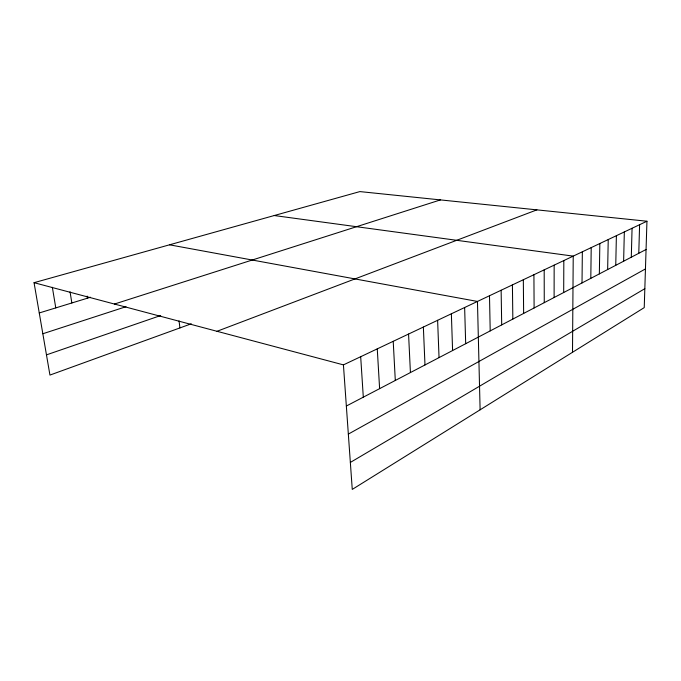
<?xml version="1.0" encoding="UTF-8"?>
<svg xmlns="http://www.w3.org/2000/svg" width="681" height="681" viewBox="0 0 681 681"><rect width="100%" height="100%" fill="white"/><g stroke="black" fill="none" stroke-linecap="round" stroke-linejoin="round"><path stroke-width="1.02" d="M554.113 297.512L554.155 265.147M563.689 292.515L563.825 260.568M572.5 352.281L573.223 256.124L274.239 215.536M582.017 282.938L582.349 251.8M590.802 278.35L591.21 247.603M599.348 273.89L599.842 243.526M607.656 269.548L608.227 239.55M615.752 265.326L616.39 235.686M623.626 261.206L624.332 231.932M631.296 257.205L632.07 228.263M638.778 253.298L639.604 224.696M646.95 221.223L644.235 307.625L352.264 489.409L343.428 364.88L646.95 221.223L359.874 191.591L34.05 282.683L49.943 375.078L191.284 323.798M350.349 462.433L644.83 288.684M348.34 434.095L645.452 268.927M346.348 406.029L646.065 249.493M217.009 331.289L536.883 209.859M46.461 354.869L160.699 315.524M42.835 333.75L126.011 306.697M114.442 304.041L440.437 199.908M39.26 312.962L90.505 297.248M169.518 244.811L477.458 301.445L480.114 409.809M34.05 282.683L343.428 364.88M52.352 287.28L55.782 307.897M70.049 291.774L71.846 302.977M87.142 296.099L87.466 298.184M179.043 320.853L179.929 327.919M360.683 356.716L363.305 397.176M377.265 348.868L379.615 388.655M393.218 341.317L395.303 380.458M408.566 334.048L410.422 372.567M423.361 327.05L424.987 364.956M437.619 320.3L439.041 357.619M451.367 313.788L452.593 350.536M464.638 307.506L465.685 343.701M489.494 295.75L490.209 330.898M501.131 290.242L501.701 324.888M512.41 284.905L512.844 319.074M523.331 279.729L523.638 313.43M533.921 274.715L534.108 307.965M544.187 269.863L544.264 302.662"/></g></svg>
